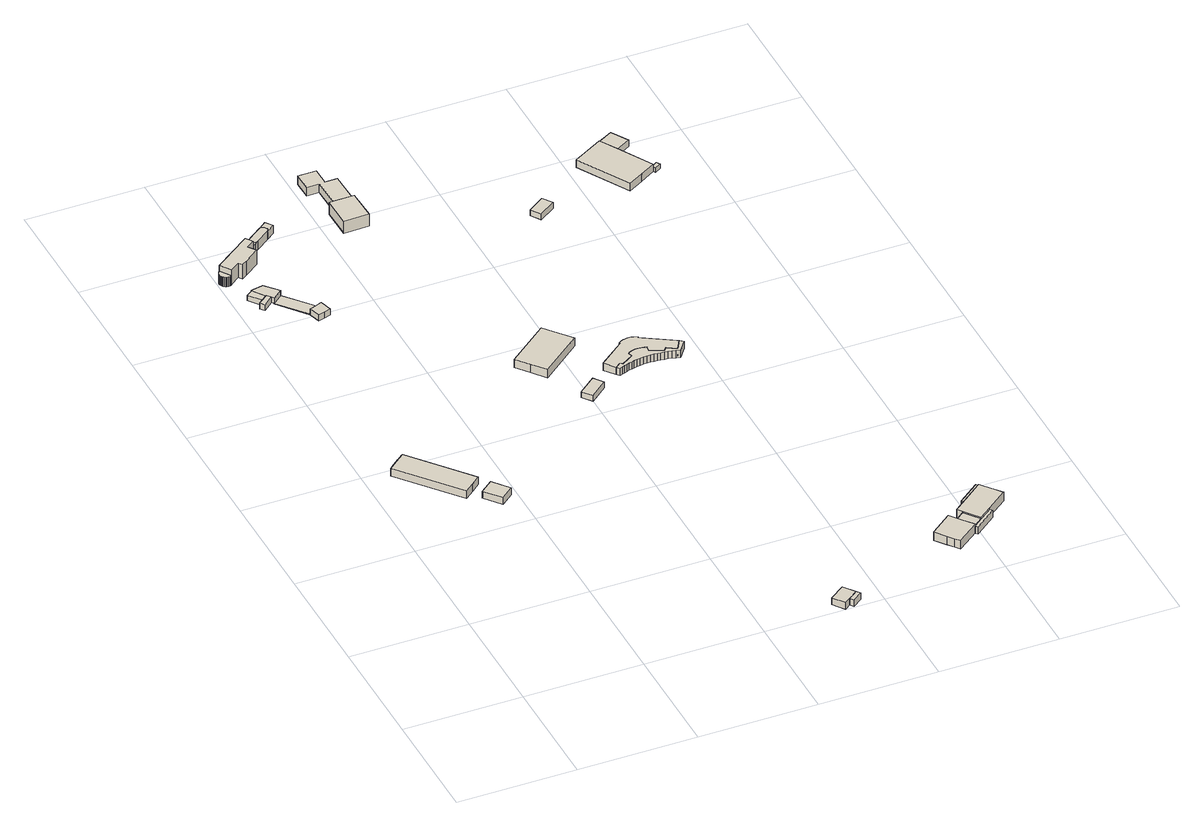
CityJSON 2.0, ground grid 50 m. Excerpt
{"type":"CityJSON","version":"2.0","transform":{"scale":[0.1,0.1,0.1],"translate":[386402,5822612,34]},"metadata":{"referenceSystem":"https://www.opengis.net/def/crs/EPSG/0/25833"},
"CityObjects":{
"building1":{"type":"Building","attributes":{"Gemeindeschluessel":"11000001","BezugspunktDach":"2200","function":"51009_1610","measuredHeight":0.947,"storeysAboveGround":0},"address":[{"country":"Germany","locality":"Berlin"}],"geometry":[{"type":"Solid","lod":"1","boundaries":[[[[0,1,2,3]],[[4,5,6,7]],[[4,7,3,2]],[[5,4,2,1]],[[6,5,1,0]],[[7,6,0,3]]]]}]},
"building2":{"type":"Building","attributes":{"Gemeindeschluessel":"11000001","BezugspunktDach":"2200","function":"31001_2120","measuredHeight":4.24,"storeysAboveGround":1},"address":[{"country":"Germany","locality":"Berlin","thoroughfareNumber":"37","thoroughfareName":"Nordufer"}],"geometry":[{"type":"Solid","lod":"1","boundaries":[[[[8,9,10,11,12,13,14]],[[6,5,15,16,17,18,19]],[[6,19,14,13]],[[5,6,13,12]],[[15,5,12,11]],[[16,15,11,10]],[[17,16,10,9]],[[18,17,9,8]],[[19,18,8,14]]]]}]},
"building3":{"type":"Building","attributes":{"Gemeindeschluessel":"11000001","BezugspunktDach":"2200","function":"31001_2143","measuredHeight":3.81,"storeysAboveGround":1},"address":[{"country":"Germany","locality":"Berlin","thoroughfareNumber":"37 (2)","thoroughfareName":"Nordufer"}],"geometry":[{"type":"Solid","lod":"1","boundaries":[[[[20,21,22,23]],[[24,25,26,27]],[[24,27,23,22]],[[25,24,22,21]],[[26,25,21,20]],[[27,26,20,23]]]]}]},
"building4":{"type":"Building","attributes":{"Gemeindeschluessel":"11000001","BezugspunktDach":"2200","function":"31001_2741","measuredHeight":2.62,"storeysAboveGround":1},"address":[{"country":"Germany","locality":"Berlin","thoroughfareNumber":"30 (6)","thoroughfareName":"Nordufer"}],"geometry":[{"type":"Solid","lod":"1","boundaries":[[[[28,29,30,31]],[[32,33,34,35]],[[32,35,31,30]],[[33,32,30,29]],[[34,33,29,28]],[[35,34,28,31]]]]}]},
"building5":{"type":"Building","attributes":{"Gemeindeschluessel":"11000001","BezugspunktDach":"2200","function":"51009_1610","measuredHeight":2.8,"storeysAboveGround":0},"address":[{"country":"Germany","locality":"Berlin"}],"geometry":[{"type":"Solid","lod":"1","boundaries":[[[[36,37,38,29,28,39]],[[40,41,42,43,44,45]],[[40,45,39,28]],[[41,40,28,29]],[[42,41,29,38]],[[43,42,38,37]],[[44,43,37,36]],[[45,44,36,39]]]]}]},
"building6":{"type":"Building","attributes":{"Gemeindeschluessel":"11000001","BezugspunktDach":"2200","function":"31001_2054","measuredHeight":2.62,"storeysAboveGround":1},"address":[{"country":"Germany","locality":"Berlin","thoroughfareNumber":"30 (2)","thoroughfareName":"Nordufer"}],"geometry":[{"type":"Solid","lod":"1","boundaries":[[[[30,29,38,37,46,47,48,49,50]],[[51,52,53,54,55,56,33,32,57]],[[51,57,50,49]],[[52,51,49,48]],[[53,52,48,47]],[[54,53,47,46]],[[55,54,46,37]],[[56,55,37,38]],[[33,56,38,29]],[[32,33,29,30]],[[57,32,30,50]]]]}]},
"building7":{"type":"Building","attributes":{"Gemeindeschluessel":"11000001","function":"31001_3040"},"address":[{"country":"Germany","locality":"Berlin","thoroughfareNumber":"31 (4)","thoroughfareName":"Nordufer"}],"children":["building7-1","building7-2"]},
"building7-1":{"type":"BuildingPart","attributes":{"BezugspunktDach":"2200","measuredHeight":6.8,"storeysAboveGround":2},"parents":["building7"],"geometry":[{"type":"MultiSurface","lod":"1","boundaries":[[[58,59,60,61,62,63,64,65,66]],[[67,68,69,70,71,72,73,74,75]],[[67,75,66,65]],[[68,67,65,64]],[[69,68,64,63]],[[70,69,63,62]],[[71,70,62,61]],[[72,71,61,60]],[[73,72,60,59]],[[74,73,59,58]],[[76,77,58,66]],[[75,74,77,76]]]}]},
"building7-2":{"type":"BuildingPart","attributes":{"BezugspunktDach":"2200","measuredHeight":4.44,"storeysAboveGround":2},"parents":["building7"],"geometry":[{"type":"MultiSurface","lod":"1","boundaries":[[[78,79,80,81,82,83,84,85,86,87,77,76,88,89,90,91,92]],[[93,94,95,96,97,98,99,100,101,102,103,104,105,106,107,108,109]],[[93,109,92,91]],[[94,93,91,90]],[[95,94,90,89]],[[96,95,89,88]],[[97,96,88,76]],[[98,97,110,75,74,111]],[[99,98,77,87]],[[100,99,87,86]],[[101,100,86,85]],[[102,101,85,84]],[[103,102,84,83]],[[104,103,83,82]],[[105,104,82,81]],[[106,105,81,80]],[[107,106,80,79]],[[108,107,79,78]],[[109,108,78,92]],[[111,74,75,110,76,77]]]}]},
"building8":{"type":"Building","attributes":{"Gemeindeschluessel":"11000001","function":"31001_2741"},"address":[{"country":"Germany","locality":"Berlin","thoroughfareNumber":"30 (3)","thoroughfareName":"Nordufer"}],"children":["building8-1","building8-2"]},
"building8-1":{"type":"BuildingPart","attributes":{"BezugspunktDach":"2200","measuredHeight":3.19,"storeysAboveGround":1},"parents":["building8"],"geometry":[{"type":"MultiSurface","lod":"1","boundaries":[[[112,113,114,115,116,117]],[[118,119,120,121,122,123]],[[124,125,123,117,116]],[[126,127,124,118,116,115]],[[120,119,115,114]],[[121,120,114,113]],[[122,121,113,112]],[[123,122,112,117]],[[118,123,125,124]],[[119,118,124,127,126]]]}]},
"building8-2":{"type":"BuildingPart","attributes":{"BezugspunktDach":"2200","measuredHeight":0.362,"storeysAboveGround":1},"parents":["building8"],"geometry":[{"type":"MultiSurface","lod":"1","boundaries":[[[125,127,128,129,130]],[[131,132,119,123,133]],[[131,133,130,129]],[[132,131,129,128]],[[119,132,128,127]],[[133,123,125,130]],[[123,118,124,125]],[[119,127,124,118]]]}]},
"building9":{"type":"Building","attributes":{"Gemeindeschluessel":"11000001","BezugspunktDach":"2200","function":"51009_1610","measuredHeight":3.97,"storeysAboveGround":0},"address":[{"country":"Germany","locality":"Berlin"}],"geometry":[{"type":"Solid","lod":"1","boundaries":[[[[134,135,136,137,138,139,140,141,142,143]],[[144,145,146,147,148,149,150,151,152,153]],[[144,153,143,142]],[[145,144,142,141]],[[146,145,141,140]],[[147,146,140,139]],[[148,147,139,138]],[[149,148,138,137]],[[150,149,137,136]],[[151,150,136,135]],[[152,151,135,134]],[[153,152,134,143]]]]}]},
"building10":{"type":"Building","attributes":{"Gemeindeschluessel":"11000001","BezugspunktDach":"2200","function":"31001_3040","measuredHeight":3.83,"storeysAboveGround":1},"address":[{"country":"Germany","locality":"Berlin","thoroughfareNumber":"31 (3)","thoroughfareName":"Nordufer"}],"geometry":[{"type":"Solid","lod":"1","boundaries":[[[[141,140,139,138,137,136,154,155,156,157,158,159,160,161,162,163,164,165,142]],[[166,167,168,169,170,171,172,173,174,175,176,177,178,179,180,181,182,183,184]],[[166,184,142,165]],[[167,166,165,164]],[[168,167,164,163]],[[169,168,163,162]],[[170,169,162,161]],[[171,170,161,160]],[[172,171,160,159]],[[173,172,159,158]],[[174,173,158,157]],[[175,174,157,156]],[[176,175,156,155]],[[177,176,155,154]],[[178,177,154,136]],[[179,178,136,137]],[[180,179,137,138]],[[181,180,138,139]],[[182,181,139,140]],[[183,182,140,141]],[[184,183,141,142]]]]}]},
"building11":{"type":"Building","attributes":{"Gemeindeschluessel":"11000001","BezugspunktDach":"2200","function":"51009_1610","measuredHeight":3.77,"storeysAboveGround":0},"address":[{"country":"Germany","locality":"Berlin"}],"geometry":[{"type":"Solid","lod":"1","boundaries":[[[[185,186,187,188,189,160,159,190,191,192,193,194,195,196,197,198]],[[199,200,201,202,203,204,205,206,207,208,209,210,211,212,213,214]],[[199,214,198,197]],[[200,199,197,196]],[[201,200,196,195]],[[202,201,195,194]],[[203,202,194,193]],[[204,203,193,192]],[[205,204,192,191]],[[206,205,191,190]],[[207,206,190,159]],[[208,207,159,160]],[[209,208,160,189]],[[210,209,189,188]],[[211,210,188,187]],[[212,211,187,186]],[[213,212,186,185]],[[214,213,185,198]]]]}]},
"building12":{"type":"Building","attributes":{"Gemeindeschluessel":"11000001","BezugspunktDach":"2200","function":"31001_1010","measuredHeight":3.22,"storeysAboveGround":1},"address":[{"country":"Germany","locality":"Berlin","thoroughfareNumber":"39","thoroughfareName":"Nordufer"}],"geometry":[{"type":"Solid","lod":"1","boundaries":[[[[215,216,217,218,219]],[[220,221,222,223,224]],[[220,224,219,218]],[[221,220,218,217]],[[222,221,217,216]],[[223,222,216,215]],[[224,223,215,219]]]]}]},
"building13":{"type":"Building","attributes":{"Gemeindeschluessel":"11000001","BezugspunktDach":"2200","function":"51009_1610","measuredHeight":3.23,"storeysAboveGround":0},"address":[{"country":"Germany","locality":"Berlin"}],"geometry":[{"type":"Solid","lod":"1","boundaries":[[[[225,226,217,216]],[[221,227,228,222]],[[221,222,216,217]],[[227,221,217,226]],[[228,227,226,225]],[[222,228,225,216]]]]}]},
"building14":{"type":"Building","attributes":{"Gemeindeschluessel":"11000001","BezugspunktDach":"2200","function":"31001_3210","measuredHeight":3.42,"storeysAboveGround":1},"address":[{"country":"Germany","locality":"Berlin","thoroughfareNumber":"28A (2)","thoroughfareName":"Nordufer"}],"geometry":[{"type":"Solid","lod":"1","boundaries":[[[[229,230,231,232,233]],[[234,235,236,237,238]],[[234,238,233,232]],[[235,234,232,231]],[[236,235,231,230]],[[237,236,230,229]],[[238,237,229,233]]]]}]},
"building15":{"type":"Building","attributes":{"Gemeindeschluessel":"11000001","function":"31001_2143"},"address":[{"country":"Germany","locality":"Berlin","thoroughfareNumber":"31 (2)","thoroughfareName":"Nordufer"}],"children":["building15-1","building15-2"]},
"building15-1":{"type":"BuildingPart","attributes":{"BezugspunktDach":"2200","measuredHeight":5.71,"storeysAboveGround":2},"parents":["building15"],"geometry":[{"type":"MultiSurface","lod":"1","boundaries":[[[239,240,241,242,243]],[[244,245,246,247,248]],[[244,248,243,242]],[[245,249,250,242,241]],[[246,245,241,240]],[[247,246,240,239]],[[248,247,239,243]],[[244,250,249,245]]]}]},
"building15-2":{"type":"BuildingPart","attributes":{"BezugspunktDach":"2200","measuredHeight":4.05,"storeysAboveGround":2},"parents":["building15"],"geometry":[{"type":"MultiSurface","lod":"1","boundaries":[[[251,252,250,249,253,254,255,256]],[[257,258,259,260,261,262,263,264]],[[257,264,256,255]],[[258,257,255,254]],[[259,258,254,253]],[[260,259,253,249]],[[261,260,245,244,250]],[[262,261,250,252]],[[263,262,252,251]],[[264,263,251,256]],[[249,250,244,245]]]}]},
"building16":{"type":"Building","attributes":{"Gemeindeschluessel":"11000001","BezugspunktDach":"2200","function":"31001_2000","measuredHeight":4.54,"storeysAboveGround":1},"address":[{"country":"Germany","locality":"Berlin","thoroughfareNumber":"29","thoroughfareName":"Nordufer"}],"geometry":[{"type":"Solid","lod":"1","boundaries":[[[[265,266,267,268,269,270]],[[271,272,273,274,275,276]],[[271,276,270,269]],[[272,271,269,268]],[[273,272,268,267]],[[274,273,267,266]],[[275,274,266,265]],[[276,275,265,270]]]]}]},
"building17":{"type":"Building","attributes":{"Gemeindeschluessel":"11000001","BezugspunktDach":"2200","function":"31001_3212","measuredHeight":3.56,"storeysAboveGround":1},"address":[{"country":"Germany","locality":"Berlin","thoroughfareNumber":"28A","thoroughfareName":"Nordufer"}],"geometry":[{"type":"Solid","lod":"1","boundaries":[[[[277,278,279,280,281,282,283,284,285,286,287,288,289,290,291,292,293,294,295,296,297,298,299,300,301,302,303,304,305,306,307,308,309]],[[310,311,312,313,314,315,316,317,318,319,320,321,322,323,324,325,326,327,328,329,330,331,332,333,334,335,336,337,338,339,340,341,342]],[[310,342,309,308]],[[311,310,308,307]],[[312,311,307,306]],[[313,312,306,305]],[[314,313,305,304]],[[315,314,304,303]],[[316,315,303,302]],[[317,316,302,301]],[[318,317,301,300]],[[319,318,300,299]],[[320,319,299,298]],[[321,320,298,297]],[[322,321,297,296]],[[323,322,296,295]],[[324,323,295,294]],[[325,324,294,293]],[[326,325,293,292]],[[327,326,292,291]],[[328,327,291,290]],[[329,328,290,289]],[[330,329,289,288]],[[331,330,288,287]],[[332,331,287,286]],[[333,332,286,285]],[[334,333,285,284]],[[335,334,284,283]],[[336,335,283,282]],[[337,336,282,281]],[[338,337,281,280]],[[339,338,280,279]],[[340,339,279,278]],[[341,340,278,277]],[[342,341,277,309]]]]}]},
"building18":{"type":"Building","attributes":{"Gemeindeschluessel":"11000001","BezugspunktDach":"2200","function":"51009_1610","measuredHeight":3.4,"storeysAboveGround":0},"address":[{"country":"Germany","locality":"Berlin"}],"geometry":[{"type":"Solid","lod":"1","boundaries":[[[[343,344,345,346,347,348,349,350,351,352,353,354,355,356,357,358,359,360,361,362,363,295,294,293,292,291,290,289,288,287,286,285,284,283,282,281,280,279,278,277]],[[364,365,366,367,368,369,370,371,372,373,374,375,376,377,378,379,380,381,382,383,384,385,386,387,388,389,390,391,392,393,394,395,396,397,398,399,400,401,402,403]],[[364,403,277,278]],[[365,364,278,279]],[[366,365,279,280]],[[367,366,280,281]],[[368,367,281,282]],[[369,368,282,283]],[[370,369,283,284]],[[371,370,284,285]],[[372,371,285,286]],[[373,372,286,287]],[[374,373,287,288]],[[375,374,288,289]],[[376,375,289,290]],[[377,376,290,291]],[[378,377,291,292]],[[379,378,292,293]],[[380,379,293,294]],[[381,380,294,295]],[[382,381,295,363]],[[383,382,363,362]],[[384,383,362,361]],[[385,384,361,360]],[[386,385,360,359]],[[387,386,359,358]],[[388,387,358,357]],[[389,388,357,356]],[[390,389,356,355]],[[391,390,355,354]],[[392,391,354,353]],[[393,392,353,352]],[[394,393,352,351]],[[395,394,351,350]],[[396,395,350,349]],[[397,396,349,348]],[[398,397,348,347]],[[399,398,347,346]],[[400,399,346,345]],[[401,400,345,344]],[[402,401,344,343]],[[403,402,343,277]]]]}]},
"building19":{"type":"Building","attributes":{"Gemeindeschluessel":"11000001","function":"31001_3212"},"address":[{"country":"Germany","locality":"Berlin","thoroughfareNumber":"28A (3)","thoroughfareName":"Nordufer"}],"children":["building19-1","building19-2","building19-3","building19-4","building19-5"]},
"building19-1":{"type":"BuildingPart","attributes":{"BezugspunktDach":"2200","measuredHeight":4.57,"storeysAboveGround":1},"parents":["building19"],"geometry":[{"type":"MultiSurface","lod":"1","boundaries":[[[404,405,406,407,408,409,410,411,412,413]],[[414,415,416,417,418,419,420,421,422,423]],[[414,423,413,412]],[[424,425,426,412,411]],[[416,415,411,410]],[[417,416,410,409]],[[418,417,409,408]],[[419,418,408,407]],[[427,428,419,407,406]],[[429,430,420,406,405]],[[431,432,429,421,405,404]],[[423,422,404,413]],[[415,414,426,425,424]],[[433,420,419,428,427]],[[421,420,430,429]],[[422,421,429,432,431]]]}]},
"building19-2":{"type":"BuildingPart","attributes":{"BezugspunktDach":"2200","measuredHeight":3.56,"storeysAboveGround":1},"parents":["building19"],"geometry":[{"type":"MultiSurface","lod":"1","boundaries":[[[426,425,434,435]],[[436,415,414,437]],[[436,437,435,434]],[[415,436,434,425]],[[437,414,426,435]],[[438,414,415,425,426]]]}]},
"building19-3":{"type":"BuildingPart","attributes":{"BezugspunktDach":"2200","measuredHeight":3.64,"storeysAboveGround":1},"parents":["building19"],"geometry":[{"type":"MultiSurface","lod":"1","boundaries":[[[439,430,432,440]],[[422,420,441,442]],[[422,442,440,432]],[[443,427,430,439]],[[420,421,429,430]],[[422,432,429,444,421]],[[441,445,420,427,443]],[[446,447,440,442,448]],[[449,441,439,447,446]]]}]},
"building19-4":{"type":"BuildingPart","attributes":{"BezugspunktDach":"2200","measuredHeight":4.46,"storeysAboveGround":1},"parents":["building19"],"geometry":[{"type":"Solid","lod":"1","boundaries":[[[[450,451,452,453,454,455,456,457]],[[458,442,446,441,459,460,461,462]],[[458,462,457,456]],[[442,458,456,455]],[[447,440,442,455,454]],[[441,439,447,454,453]],[[459,441,463,464,443,441,453,452]],[[460,459,452,451]],[[461,460,451,450]],[[462,461,450,457]],[[446,442,440,447]],[[446,447,439,441]],[[443,464,463,441]]]]}]},
"building19-5":{"type":"BuildingPart","attributes":{"BezugspunktDach":"2200","measuredHeight":3.5,"storeysAboveGround":1},"parents":["building19"],"geometry":[{"type":"MultiSurface","lod":"1","boundaries":[[[465,466,428,427,464]],[[420,419,467,468,463]],[[420,441,420,427]],[[467,419,428,466]],[[468,467,466,465]],[[463,468,465,464]],[[427,420,441,443]],[[463,464,443,441]],[[420,427,428,419]]]}]},
"building20":{"type":"Building","attributes":{"Gemeindeschluessel":"11000001","BezugspunktDach":"2200","function":"31001_2612","measuredHeight":2.84,"storeysAboveGround":1},"address":[{"country":"Germany","locality":"Berlin","thoroughfareNumber":"28 (6)","thoroughfareName":"Nordufer"}],"geometry":[{"type":"Solid","lod":"1","boundaries":[[[[469,470,471,472]],[[473,474,475,476]],[[473,476,472,471]],[[474,473,471,470]],[[475,474,470,469]],[[476,475,469,472]]]]}]},
"building21":{"type":"Building","attributes":{"Gemeindeschluessel":"11000001","function":"31001_3222"},"address":[{"country":"Germany","locality":"Berlin","thoroughfareNumber":"28 (5)","thoroughfareName":"Nordufer"}],"children":["building21-1","building21-2"]},
"building21-1":{"type":"BuildingPart","attributes":{"BezugspunktDach":"2200","measuredHeight":4.17,"storeysAboveGround":1},"parents":["building21"],"geometry":[{"type":"Solid","lod":"1","boundaries":[[[[477,478,479,480,481,482,483,484]],[[485,486,487,488,489,490,491,492]],[[485,492,484,483]],[[486,485,483,482]],[[487,493,494,486,482,481]],[[488,487,481,480]],[[489,488,480,479]],[[490,489,479,478]],[[491,490,478,477]],[[492,491,477,484]],[[486,494,493,487]]]]}]},
"building21-2":{"type":"BuildingPart","attributes":{"BezugspunktDach":"2200","measuredHeight":3.08,"storeysAboveGround":1},"parents":["building21"],"geometry":[{"type":"Solid","lod":"1","boundaries":[[[[493,495,496,494]],[[497,498,487,486]],[[497,486,494,496]],[[498,497,496,495]],[[487,498,495,493]],[[486,487,493,494]]]]}]},
"building22":{"type":"Building","attributes":{"Gemeindeschluessel":"11000001","BezugspunktDach":"2200","function":"31001_2143","measuredHeight":2.17,"storeysAboveGround":1},"address":[{"country":"Germany","locality":"Berlin","thoroughfareNumber":"28 (12)","thoroughfareName":"Nordufer"}],"geometry":[{"type":"Solid","lod":"1","boundaries":[[[[499,500,501,502,503]],[[504,505,506,507,508]],[[504,508,503,502]],[[505,504,502,501]],[[506,505,501,500]],[[507,506,500,499]],[[508,507,499,503]]]]}]}
},
"vertices":[
[140,1491,15],[181,1524,15],[170,1538,15],[129,1504,15],[170,1538,5],[181,1524,5],[140,1491,5],[129,1504,5],
[313,1218,41],[351,1250,41],[388,1281,41],[185,1527,41],[181,1524,41],[140,1491,41],[109,1465,41],[185,1527,5],[388,1281,5],[351,1250,5],[313,1218,5],[109,1465,5],
[424,1130,37],[477,1173,37],[422,1241,37],[369,1198,37],[422,1241,4],[477,1173,4],[424,1130,4],[369,1198,4],
[99,2633,36],[122,2651,36],[86,2703,36],[60,2684,36],[86,2703,10],[122,2651,10],[99,2633,10],[60,2684,10],
[97,2602,36],[139,2637,36],[125,2654,36],[83,2621,36],[99,2633,8],[122,2651,8],[125,2654,8],[139,2637,8],[97,2602,8],[83,2621,8],
[148,2627,36],[187,2660,36],[138,2715,36],[95,2707,36],[85,2705,36],[95,2707,10],[138,2715,10],[187,2660,10],[148,2627,10],[139,2637,10],[125,2654,10],[85,2705,10],
[46,2796,82],[86,2825,82],[98,2810,82],[121,2827,82],[183,2872,82],[160,2903,82],[194,2928,82],[173,2957,82],[15,2842,82],[173,2957,14],[194,2928,14],[160,2903,14],[183,2872,14],[121,2827,14],[98,2810,14],[86,2825,14],[46,2796,14],[15,2842,14],[15,2842,56],[46,2796,56],
[5,2813,56],[7,2808,56],[10,2804,56],[13,2800,56],[17,2797,56],[22,2794,56],[26,2793,56],[31,2792,56],[37,2792,56],[42,2794,56],[11,2838,56],[8,2834,56],[6,2829,56],[5,2824,56],[4,2818,56],[5,2824,12],[6,2829,12],[8,2834,12],[11,2838,12],[15,2842,12],[46,2796,12],[42,2794,12],[37,2792,12],[31,2792,12],[26,2793,12],[22,2794,12],[17,2797,12],[13,2800,12],[10,2804,12],[7,2808,12],[5,2813,12],[4,2818,12],[15,2842,52],[46,2796,20],
[256,2461,35],[284,2469,35],[312,2477,35],[297,2530,35],[269,2519,35],[242,2509,35],[269,2519,8],[297,2530,8],[312,2477,8],[284,2469,8],[256,2461,8],[242,2509,8],[269,2519,12],[242,2509,12],[297,2530,11],[297,2530,12],
[187,2660,12],[148,2627,12],[146,2625,12],[148,2627,8],[187,2660,8],[146,2625,8],
[194,2928,57],[209,2939,57],[222,2949,57],[217,2948,57],[212,2948,57],[207,2948,57],[202,2950,57],[198,2952,57],[187,2967,57],[173,2957,57],[187,2967,17],[198,2952,17],[202,2950,17],[207,2948,17],[212,2948,17],[217,2948,17],[222,2949,17],[209,2939,17],[194,2928,17],[173,2957,17],
[284,2994,57],[286,2997,57],[288,3000,57],[288,3004,57],[288,3008,57],[286,3012,57],[281,3019,57],[278,3022,57],[274,3023,57],[270,3024,57],[266,3024,57],[263,3023,57],[263,3023,18],[266,3024,18],[270,3024,18],[274,3023,18],[278,3022,18],[281,3019,18],[286,3012,18],[288,3008,18],[288,3004,18],[288,3000,18],[286,2997,18],[284,2994,18],[222,2949,18],[217,2948,18],[212,2948,18],[207,2948,18],[202,2950,18],[198,2952,18],[187,2967,18],
[265,3024,57],[269,3024,57],[272,3024,57],[275,3023,57],[278,3021,57],[288,3009,57],[288,3005,57],[288,3002,57],[287,2999,57],[286,2996,57],[283,2993,57],[317,3018,57],[296,3047,57],[262,3022,57],[296,3047,19],[317,3018,19],[283,2993,19],[286,2996,19],[287,2999,19],[288,3002,19],[288,3005,19],[288,3009,19],[286,3012,19],[281,3019,19],[278,3021,19],[275,3023,19],[272,3024,19],[269,3024,19],[265,3024,19],[262,3022,19],
[1339,1,35],[1364,20,35],[1403,49,35],[1367,97,35],[1303,50,35],[1367,97,3],[1403,49,3],[1364,20,3],[1339,1,3],[1303,50,3],
[1376,4,35],[1416,34,35],[1416,34,3],[1376,4,3],
[997,1575,37],[1070,1634,37],[1054,1654,37],[1039,1674,37],[965,1614,37],[1039,1674,9],[1054,1654,9],[1070,1634,9],[997,1575,9],[965,1614,9],
[554,2892,90],[659,2894,90],[656,3025,90],[579,3024,90],[552,3024,90],[579,3024,33],[656,3025,33],[659,2894,33],[554,2892,33],[552,3024,33],[656,3025,68],[579,3024,68],
[524,3171,68],[576,3172,68],[653,3173,68],[601,3173,68],[600,3250,68],[523,3250,68],[600,3250,27],[601,3173,27],[653,3173,27],[656,3025,27],[579,3024,27],[576,3172,27],[524,3171,27],[523,3250,27],
[857,1838,45],[902,1782,45],[1076,1923,45],[1031,1978,45],[986,2032,45],[812,1893,45],[986,2032,6],[1031,1978,6],[1076,1923,6],[902,1782,6],[857,1838,6],[812,1893,6],
[1145,1690,45],[1169,1710,45],[1178,1700,45],[1227,1732,45],[1222,1750,45],[1230,1756,45],[1238,1760,45],[1247,1763,45],[1257,1765,45],[1266,1766,45],[1276,1765,45],[1285,1764,45],[1294,1761,45],[1303,1757,45],[1300,1737,45],[1355,1713,45],[1366,1725,45],[1405,1702,45],[1430,1746,45],[1296,1826,45],[1299,1830,45],[1291,1834,45],[1283,1837,45],[1274,1840,45],[1265,1841,45],[1257,1841,45],[1248,1839,45],[1239,1837,45],[1231,1834,45],[1224,1829,45],[1217,1824,45],[1219,1821,45],[1110,1734,45],[1219,1821,10],[1217,1824,10],[1224,1829,10],[1231,1834,10],[1239,1837,10],[1248,1839,10],[1257,1841,10],[1265,1841,10],[1274,1840,10],[1283,1837,10],[1291,1834,10],[1299,1830,10],[1296,1826,10],[1430,1746,10],[1405,1702,10],[1366,1725,10],[1355,1713,10],[1300,1737,10],[1303,1757,10],[1294,1761,10],[1285,1764,10],[1276,1765,10],[1266,1766,10],[1257,1765,10],[1247,1763,10],[1238,1760,10],[1230,1756,10],[1222,1750,10],[1227,1732,10],[1178,1700,10],[1169,1710,10],[1145,1690,10],[1110,1734,10],
[1155,1677,45],[1167,1682,45],[1178,1686,45],[1189,1690,45],[1201,1694,45],[1213,1697,45],[1224,1700,45],[1236,1702,45],[1251,1704,45],[1266,1706,45],[1280,1707,45],[1295,1707,45],[1309,1707,45],[1323,1706,45],[1336,1704,45],[1350,1702,45],[1365,1700,45],[1380,1696,45],[1395,1692,45],[1410,1687,45],[1446,1733,45],[1169,1710,11],[1178,1700,11],[1227,1732,11],[1222,1750,11],[1230,1756,11],[1238,1760,11],[1247,1763,11],[1257,1765,11],[1266,1766,11],[1276,1765,11],[1285,1764,11],[1294,1761,11],[1303,1757,11],[1300,1737,11],[1355,1713,11],[1366,1725,11],[1405,1702,11],[1430,1746,11],[1446,1733,11],[1410,1687,11],[1395,1692,11],[1380,1696,11],[1365,1700,11],[1350,1702,11],[1336,1704,11],[1323,1706,11],[1309,1707,11],[1295,1707,11],[1280,1707,11],[1266,1706,11],[1251,1704,11],[1236,1702,11],[1224,1700,11],[1213,1697,11],[1201,1694,11],[1189,1690,11],[1178,1686,11],[1167,1682,11],[1155,1677,11],[1145,1690,11],
[1968,322,50],[1984,301,50],[2016,260,50],[2070,301,50],[2159,370,50],[2141,393,50],[2126,412,50],[2093,454,50],[2001,381,50],[1952,343,50],[2001,381,9],[2093,454,9],[2126,412,9],[2141,393,9],[2159,370,9],[2070,301,9],[2016,260,9],[1984,301,9],[1968,322,9],[1952,343,9],[2093,454,24],[2093,454,45],[2001,381,45],[2016,260,44],[2070,301,44],[1984,301,46],[2016,260,46],[1968,322,15],[1968,322,46],[2016,260,35],
[2086,463,45],[1993,391,45],[2086,463,9],[1993,391,9],[2001,381,34],
[1981,232,46],[1933,294,46],[1981,232,9],[1933,294,9],[1981,232,44],[1984,301,44],[1987,236,9],[1945,278,9],[1945,278,46],[1937,289,9],[1963,255,9],
[1852,206,49],[1871,181,49],[1888,160,49],[1981,232,49],[1945,278,49],[1933,294,49],[1909,325,49],[1816,252,49],[1909,325,9],[1888,160,9],[1871,181,9],[1852,206,9],[1816,252,9],[1977,229,9],[1977,229,44],
[1985,219,44],[2078,291,44],[2078,291,9],[1985,219,9],
[1269,2660,64],[1339,2708,64],[1310,2749,64],[1241,2701,64],[1310,2749,36],[1339,2708,36],[1269,2660,36],[1241,2701,36],
[1663,2717,46],[1728,2754,46],[1792,2792,46],[1789,2797,46],[1708,2938,46],[1666,3010,46],[1602,2974,46],[1537,2937,46],[1602,2974,11],[1666,3010,11],[1708,2938,11],[1789,2797,11],[1792,2792,11],[1728,2754,11],[1663,2717,11],[1537,2937,11],[1708,2938,42],[1666,3010,42],
[1771,2973,42],[1728,3045,42],[1728,3045,11],[1771,2973,11],
[1792,2792,34],[1798,2782,34],[1823,2798,34],[1813,2813,34],[1789,2797,34],[1813,2813,12],[1823,2798,12],[1798,2782,12],[1792,2792,12],[1789,2797,12]
]}
